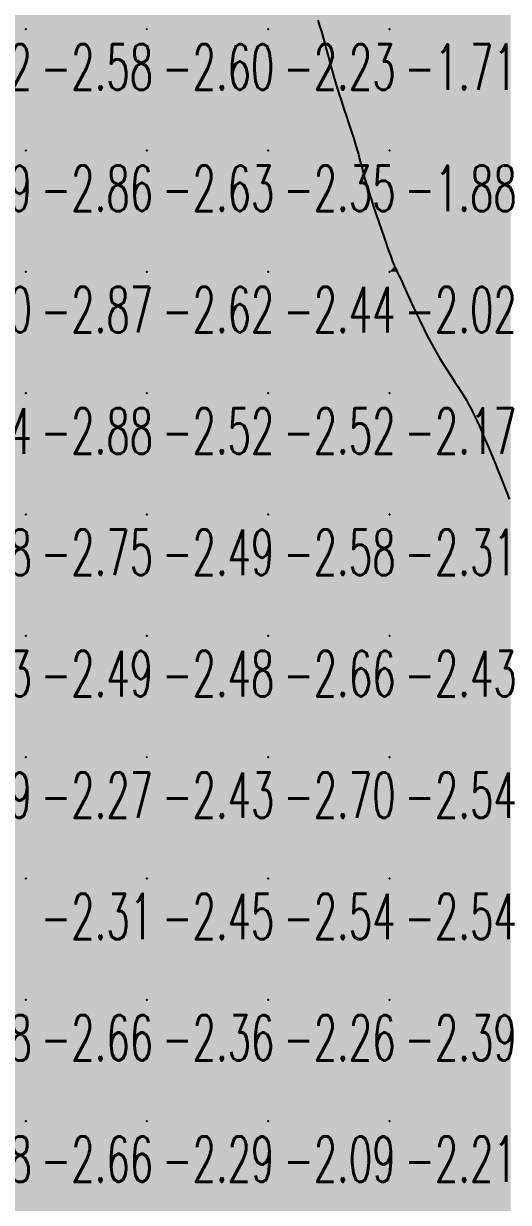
# Model space of a CAD drawing. Header units: millimetres. Extents: x 88261 to 90953, y 390274 to 392322.
# Drawn here: x 90210.1 to 90250.1, y 391540.5 to 391637.7 of the extents above; entities that cross this region are included whole.
import ezdxf
from ezdxf.enums import TextEntityAlignment as Align

# ---------------------------------------------------------------- set-up
doc = ezdxf.new("R2010")
doc.units = ezdxf.units.MM
doc.header["$LTSCALE"] = 25
for name, color, linetype in [('CN_03_00', 7, 'Continuous'), ('COTEAlt', 7, 'Continuous'), ('TN_COLORIAGE', 7, 'Continuous')]:
    doc.layers.add(name, color=color, linetype=linetype)
doc.styles.add('Simplex 1.0', font='Simplex.shx', dxfattribs={"width": 0.99, "height": 2.5})
doc.styles.get("Standard").update_dxf_attribs({"font": 'times.ttf'})

# ---------------------------------------------------------------- blocks, each defined once
blk = doc.blocks.new('COTE')
at = {"color": 0}
blk.add_point((0, 0), dxfattribs=at)
at = {"layer": 'COTEAlt'}
blk.add_attdef('ALT', text='', height=3.75, dxfattribs=at).set_placement((1.25, -1.25), align=Align.TOP_LEFT)

msp = doc.modelspace()

# ---------------------------------------------------------------- linework, layer by layer
at = {"layer": 'CN_03_00', "elevation": -2, "flags": 128}
msp.add_lwpolyline([(90234.342, 391637.961), (90234.491, 391637.498), (90234.635, 391637.024), (90234.777, 391636.532), (90234.92, 391636.02), (90235.064, 391635.489), (90235.213, 391634.939), (90235.368, 391634.372), (90235.531, 391633.788), (90235.703, 391633.186), (90235.888, 391632.569), (90236.084, 391631.938), (90236.289, 391631.3), (90236.499, 391630.663), (90236.707, 391630.035), (90236.91, 391629.426), (90237.102, 391628.844), (90237.279, 391628.297), (90237.436, 391627.793), (90237.571, 391627.337), (90237.687, 391626.919), (90237.792, 391626.523), (90237.892, 391626.136), (90237.994, 391625.743), (90238.104, 391625.329), (90238.228, 391624.879), (90238.375, 391624.381), (90238.547, 391623.823), (90238.74, 391623.219), (90238.948, 391622.587), (90239.163, 391621.946), (90239.378, 391621.312), (90239.586, 391620.705), (90239.781, 391620.142), (90239.956, 391619.642), (90240.104, 391619.217), (90240.229, 391618.865), (90240.332, 391618.576), (90240.416, 391618.341), (90240.486, 391618.152), (90240.544, 391618), (90240.594, 391617.877), (90240.638, 391617.773), (90240.679, 391617.68), (90240.724, 391617.585), (90240.777, 391617.475), (90240.843, 391617.336), (90240.929, 391617.155), (90241.039, 391616.92), (90241.18, 391616.617), (90241.355, 391616.232), (90241.57, 391615.758), (90241.82, 391615.207), (90242.099, 391614.597), (90242.402, 391613.944), (90242.724, 391613.267), (90243.057, 391612.584), (90243.397, 391611.911), (90243.739, 391611.266), (90244.076, 391610.663), (90244.406, 391610.102), (90244.728, 391609.579), (90245.04, 391609.09), (90245.34, 391608.632), (90245.626, 391608.2), (90245.896, 391607.79), (90246.148, 391607.4), (90246.382, 391607.024), (90246.601, 391606.653), (90246.81, 391606.279), (90247.015, 391605.893), (90247.219, 391605.484), (90247.429, 391605.045), (90247.648, 391604.565), (90247.882, 391604.035), (90248.134, 391603.452), (90248.399, 391602.827), (90248.669, 391602.18), (90248.937, 391601.528), (90249.197, 391600.889), (90249.441, 391600.281), (90249.662, 391599.723), (90249.853, 391599.232), (90250.009, 391598.822), (90250.133, 391598.488)], dxfattribs=at)
at = {"layer": 'TN_COLORIAGE', "color": 111}
for points in [[(90200.736, 391637.239, -2.545), (90200.698, 391637.688, -2.545), (90210.249, 391637.239, -2.545), (90210.249, 391647.239, -2.545)], [(90210.249, 391637.239, -2.533), (90220.249, 391637.239, -2.533), (90220.249, 391647.239, -2.533)], [(90210.249, 391647.239, -2.533), (90210.249, 391637.239, -2.533), (90220.249, 391647.239, -2.533)], [(90220.249, 391637.239, -2), (90230.212, 391647.203, -2), (90220.249, 391647.239, -2), (90230.207, 391647.239, -2)], [(90220.249, 391637.239, -2), (90230.212, 391647.203, -2), (90230.249, 391637.239, -2), (90230.249, 391647.144, -2)], [(90233.462, 391640.453, -2.229), (90230.249, 391647.144, -2.229), (90230.249, 391637.239, -2.229)], [(90233.462, 391640.453, -2.229), (90234.651, 391637.239, -2.229), (90230.249, 391637.239, -2.229)], [(90200.736, 391637.239, -2.583), (90201.975, 391628.966, -2.583), (90210.249, 391637.239, -2.583)], [(90204.052, 391627.239, -2.583), (90201.975, 391628.966, -2.583), (90210.249, 391627.239, -2.583), (90210.249, 391637.239, -2.583)], [(90210.249, 391627.239, -2.6), (90220.249, 391627.239, -2.6), (90220.249, 391637.239, -2.6)], [(90210.249, 391637.239, -2.6), (90210.249, 391627.239, -2.6), (90220.249, 391637.239, -2.6)], [(90220.249, 391627.239, -2.229), (90230.249, 391627.239, -2.229), (90230.249, 391637.239, -2.229)], [(90220.249, 391637.239, -2.229), (90220.249, 391627.239, -2.229), (90230.249, 391637.239, -2.229)], [(90230.249, 391627.239, -2), (90235.744, 391632.734, -2), (90230.249, 391637.239, -2), (90234.651, 391637.239, -2)], [(90235.744, 391632.734, -2.355), (90237.7, 391627.239, -2.355), (90230.249, 391627.239, -2.355)], [(90204.052, 391627.239, -2.858), (90204.297, 391621.288, -2.858), (90210.249, 391627.239, -2.858)], [(90204.464, 391617.239, -2.858), (90204.297, 391621.288, -2.858), (90210.249, 391617.239, -2.858), (90210.249, 391627.239, -2.858)], [(90210.249, 391617.239, -2.629), (90220.249, 391617.239, -2.629), (90220.249, 391627.239, -2.629)], [(90210.249, 391627.239, -2.629), (90210.249, 391617.239, -2.629), (90220.249, 391627.239, -2.629)], [(90220.249, 391617.239, -2.355), (90230.249, 391617.239, -2.355), (90230.249, 391627.239, -2.355)], [(90220.249, 391627.239, -2.355), (90220.249, 391617.239, -2.355), (90230.249, 391627.239, -2.355)], [(90230.249, 391617.239, -2), (90238.075, 391625.065, -2), (90230.249, 391627.239, -2), (90237.7, 391627.239, -2)], [(90230.249, 391617.239, -2), (90238.075, 391625.065, -2), (90240.249, 391617.239, -2), (90240.249, 391618.782, -2)], [(90240.664, 391617.655, -2.022), (90240.249, 391618.782, -2.022), (90240.249, 391617.239, -2.022)], [(90200.249, 391607.239, -2.868), (90210.249, 391607.239, -2.868), (90210.249, 391617.239, -2.868)], [(90200.249, 391611.064, -2.868), (90204.464, 391617.239, -2.868), (90200.249, 391607.239, -2.868), (90210.249, 391617.239, -2.868)], [(90210.249, 391607.239, -2.62), (90220.249, 391607.239, -2.62), (90220.249, 391617.239, -2.62)], [(90210.249, 391617.239, -2.62), (90210.249, 391607.239, -2.62), (90220.249, 391617.239, -2.62)], [(90220.249, 391607.239, -2.437), (90230.249, 391607.239, -2.437), (90230.249, 391617.239, -2.437)], [(90220.249, 391617.239, -2.437), (90220.249, 391607.239, -2.437), (90230.249, 391617.239, -2.437)], [(90230.249, 391607.239, -2.022), (90240.249, 391607.239, -2.022), (90240.249, 391617.239, -2.022)], [(90230.249, 391617.239, -2.022), (90230.249, 391607.239, -2.022), (90240.249, 391617.239, -2.022)], [(90240.664, 391617.655, -2.022), (90240.92, 391617.239, -2.022), (90240.249, 391617.239, -2.022)], [(90240.249, 391607.239, -2), (90243.789, 391610.779, -2), (90240.249, 391617.239, -2), (90240.92, 391617.239, -2)], [(90243.789, 391610.779, -2.169), (90246.357, 391607.239, -2.169), (90240.249, 391607.239, -2.169)], [(90200.249, 391597.239, -2.877), (90210.249, 391597.239, -2.877), (90210.249, 391607.239, -2.877)], [(90200.249, 391607.239, -2.877), (90200.249, 391597.239, -2.877), (90210.249, 391607.239, -2.877)], [(90210.249, 391597.239, -2.522), (90220.249, 391597.239, -2.522), (90220.249, 391607.239, -2.522)], [(90210.249, 391607.239, -2.522), (90210.249, 391597.239, -2.522), (90220.249, 391607.239, -2.522)], [(90220.249, 391597.239, -2.519), (90230.249, 391597.239, -2.519), (90230.249, 391607.239, -2.519)], [(90220.249, 391607.239, -2.519), (90220.249, 391597.239, -2.519), (90230.249, 391607.239, -2.519)], [(90230.249, 391597.239, -2.169), (90240.249, 391597.239, -2.169), (90240.249, 391607.239, -2.169)], [(90230.249, 391607.239, -2.169), (90230.249, 391597.239, -2.169), (90240.249, 391607.239, -2.169)], [(90240.249, 391597.239, -2), (90247.672, 391604.663, -2), (90240.249, 391607.239, -2), (90246.357, 391607.239, -2)], [(90240.249, 391597.239, -2), (90247.672, 391604.663, -2), (90250.249, 391597.239, -2), (90250.249, 391598.322, -2)], [(90200.249, 391587.239, -2.749), (90210.249, 391587.239, -2.749), (90210.249, 391597.239, -2.749)], [(90200.249, 391597.239, -2.749), (90200.249, 391587.239, -2.749), (90210.249, 391597.239, -2.749)], [(90210.249, 391587.239, -2.488), (90220.249, 391587.239, -2.488), (90220.249, 391597.239, -2.488)], [(90210.249, 391597.239, -2.488), (90210.249, 391587.239, -2.488), (90220.249, 391597.239, -2.488)], [(90220.249, 391587.239, -2.58), (90230.249, 391587.239, -2.58), (90230.249, 391597.239, -2.58)], [(90220.249, 391597.239, -2.58), (90220.249, 391587.239, -2.58), (90230.249, 391597.239, -2.58)], [(90230.249, 391587.239, -2.31), (90240.249, 391587.239, -2.31), (90240.249, 391597.239, -2.31)], [(90230.249, 391597.239, -2.31), (90230.249, 391587.239, -2.31), (90240.249, 391597.239, -2.31)], [(90240.249, 391587.239, -2.013), (90250.249, 391587.239, -2.013), (90250.249, 391597.239, -2.013)], [(90240.249, 391597.239, -2.013), (90240.249, 391587.239, -2.013), (90250.249, 391597.239, -2.013)], [(90200.249, 391577.239, -2.495), (90210.249, 391577.239, -2.495), (90210.249, 391587.239, -2.495)], [(90200.249, 391587.239, -2.495), (90200.249, 391577.239, -2.495), (90210.249, 391587.239, -2.495)], [(90210.249, 391577.239, -2.476), (90220.249, 391577.239, -2.476), (90220.249, 391587.239, -2.476)], [(90210.249, 391587.239, -2.476), (90210.249, 391577.239, -2.476), (90220.249, 391587.239, -2.476)], [(90220.249, 391577.239, -2.659), (90230.249, 391577.239, -2.659), (90230.249, 391587.239, -2.659)], [(90220.249, 391587.239, -2.659), (90220.249, 391577.239, -2.659), (90230.249, 391587.239, -2.659)], [(90230.249, 391577.239, -2.43), (90240.249, 391577.239, -2.43), (90240.249, 391587.239, -2.43)], [(90230.249, 391587.239, -2.43), (90230.249, 391577.239, -2.43), (90240.249, 391587.239, -2.43)], [(90240.249, 391577.239, -2.118), (90250.249, 391577.239, -2.118), (90250.249, 391587.239, -2.118)], [(90240.249, 391587.239, -2.118), (90240.249, 391577.239, -2.118), (90250.249, 391587.239, -2.118)], [(90200.249, 391567.239, -2.267), (90210.249, 391567.239, -2.267), (90210.249, 391577.239, -2.267)], [(90200.249, 391577.239, -2.267), (90200.249, 391567.239, -2.267), (90210.249, 391577.239, -2.267)], [(90210.249, 391567.239, -2.434), (90220.249, 391567.239, -2.434), (90220.249, 391577.239, -2.434)], [(90210.249, 391577.239, -2.434), (90210.249, 391567.239, -2.434), (90220.249, 391577.239, -2.434)], [(90220.249, 391567.239, -2.701), (90230.249, 391567.239, -2.701), (90230.249, 391577.239, -2.701)], [(90220.249, 391577.239, -2.701), (90220.249, 391567.239, -2.701), (90230.249, 391577.239, -2.701)], [(90230.249, 391567.239, -2.539), (90240.249, 391567.239, -2.539), (90240.249, 391577.239, -2.539)], [(90230.249, 391577.239, -2.539), (90230.249, 391567.239, -2.539), (90240.249, 391577.239, -2.539)], [(90240.249, 391567.239, -2.328), (90250.249, 391567.239, -2.328), (90250.249, 391577.239, -2.328)], [(90240.249, 391577.239, -2.328), (90240.249, 391567.239, -2.328), (90250.249, 391577.239, -2.328)], [(90200.249, 391557.239, -2.315), (90210.249, 391557.239, -2.315), (90210.249, 391567.239, -2.315)], [(90200.249, 391567.239, -2.315), (90200.249, 391557.239, -2.315), (90210.249, 391567.239, -2.315)], [(90210.249, 391557.239, -2.452), (90220.249, 391557.239, -2.452), (90220.249, 391567.239, -2.452)], [(90210.249, 391567.239, -2.452), (90210.249, 391557.239, -2.452), (90220.249, 391567.239, -2.452)], [(90220.249, 391557.239, -2.539), (90230.249, 391557.239, -2.539), (90230.249, 391567.239, -2.539)], [(90220.249, 391567.239, -2.539), (90220.249, 391557.239, -2.539), (90230.249, 391567.239, -2.539)], [(90230.249, 391557.239, -2.541), (90240.249, 391557.239, -2.541), (90240.249, 391567.239, -2.541)], [(90230.249, 391567.239, -2.541), (90230.249, 391557.239, -2.541), (90240.249, 391567.239, -2.541)], [(90240.249, 391557.239, -2.447), (90250.249, 391557.239, -2.447), (90250.249, 391567.239, -2.447)], [(90240.249, 391567.239, -2.447), (90240.249, 391557.239, -2.447), (90250.249, 391567.239, -2.447)], [(90200.249, 391547.239, -2.656), (90210.249, 391547.239, -2.656), (90210.249, 391557.239, -2.656)], [(90200.249, 391557.239, -2.656), (90200.249, 391547.239, -2.656), (90210.249, 391557.239, -2.656)], [(90210.249, 391547.239, -2.358), (90220.249, 391547.239, -2.358), (90220.249, 391557.239, -2.358)], [(90210.249, 391557.239, -2.358), (90210.249, 391547.239, -2.358), (90220.249, 391557.239, -2.358)], [(90220.249, 391547.239, -2.262), (90230.249, 391547.239, -2.262), (90230.249, 391557.239, -2.262)], [(90220.249, 391557.239, -2.262), (90220.249, 391547.239, -2.262), (90230.249, 391557.239, -2.262)], [(90230.249, 391547.239, -2.391), (90240.249, 391547.239, -2.391), (90240.249, 391557.239, -2.391)], [(90230.249, 391557.239, -2.391), (90230.249, 391547.239, -2.391), (90240.249, 391557.239, -2.391)], [(90240.249, 391547.239, -2.53), (90250.249, 391547.239, -2.53), (90250.249, 391557.239, -2.53)], [(90240.249, 391557.239, -2.53), (90240.249, 391547.239, -2.53), (90250.249, 391557.239, -2.53)], [(90200.249, 391544.083, -2.659), (90204.675, 391541.665, -2.659), (90200.249, 391547.239, -2.659), (90210.249, 391547.239, -2.659)], [(90206.079, 391537.239, -2.659), (90204.675, 391541.665, -2.659), (90210.249, 391537.239, -2.659), (90210.249, 391547.239, -2.659)], [(90210.249, 391537.239, -2.288), (90220.249, 391537.239, -2.288), (90220.249, 391547.239, -2.288)], [(90210.249, 391547.239, -2.288), (90210.249, 391537.239, -2.288), (90220.249, 391547.239, -2.288)], [(90220.249, 391537.239, -2.087), (90230.249, 391537.239, -2.087), (90230.249, 391547.239, -2.087)], [(90220.249, 391547.239, -2.087), (90220.249, 391537.239, -2.087), (90230.249, 391547.239, -2.087)], [(90230.249, 391537.239, -2.207), (90240.249, 391537.239, -2.207), (90240.249, 391547.239, -2.207)], [(90230.249, 391547.239, -2.207), (90230.249, 391537.239, -2.207), (90240.249, 391547.239, -2.207)], [(90240.249, 391537.239, -2.531), (90250.249, 391537.239, -2.531), (90250.249, 391547.239, -2.531)], [(90240.249, 391547.239, -2.531), (90240.249, 391537.239, -2.531), (90250.249, 391547.239, -2.531)]]:
    msp.add_solid(points, dxfattribs=at)
at = {"layer": 'TN_COLORIAGE', "color": 101}
for points in [[(90234.651, 391637.239, -1.517), (90233.462, 391640.453, -1.517), (90240.249, 391637.239, -1.517), (90240.249, 391647.239, -1.517)], [(90240.249, 391637.239, -1.128), (90250.249, 391637.239, -1.128), (90250.249, 391647.239, -1.128)], [(90240.249, 391647.239, -1.128), (90240.249, 391637.239, -1.128), (90250.249, 391647.239, -1.128)], [(90234.651, 391637.239, -1.709), (90235.744, 391632.734, -1.709), (90240.249, 391637.239, -1.709)], [(90237.7, 391627.239, -1.709), (90235.744, 391632.734, -1.709), (90240.249, 391627.239, -1.709), (90240.249, 391637.239, -1.709)], [(90240.249, 391627.239, -1.221), (90250.249, 391627.239, -1.221), (90250.249, 391637.239, -1.221)], [(90240.249, 391637.239, -1.221), (90240.249, 391627.239, -1.221), (90250.249, 391637.239, -1.221)], [(90237.7, 391627.239, -1.879), (90238.075, 391625.065, -1.879), (90240.249, 391627.239, -1.879)], [(90240.249, 391618.782, -1.879), (90238.075, 391625.065, -1.879), (90240.249, 391627.239, -1.879)], [(90240.249, 391618.782, -1.489), (90240.664, 391617.655, -1.489), (90240.249, 391627.239, -1.489), (90250.249, 391627.239, -1.489)], [(90240.92, 391617.239, -1.489), (90240.664, 391617.655, -1.489), (90250.249, 391617.239, -1.489), (90250.249, 391627.239, -1.489)], [(90240.92, 391617.239, -1.692), (90243.789, 391610.779, -1.692), (90250.249, 391617.239, -1.692)], [(90246.357, 391607.239, -1.692), (90243.789, 391610.779, -1.692), (90250.249, 391607.239, -1.692), (90250.249, 391617.239, -1.692)], [(90246.357, 391607.239, -1.893), (90247.672, 391604.663, -1.893), (90250.249, 391607.239, -1.893)], [(90250.249, 391598.322, -1.893), (90247.672, 391604.663, -1.893), (90250.249, 391607.239, -1.893)]]:
    msp.add_solid(points, dxfattribs=at)

# ---------------------------------------------------------------- block references
at = {"layer": 'COTEAlt'}
ref = msp.add_blockref('COTE', (90200.249, 391637.239), dxfattribs=at)
ref.add_attrib('ALT', '-3.02', dxfattribs={"height": 3.75, "style": 'Simplex 1.0', "width": 0.6}).set_placement((90201.499, 391635.989), align=Align.TOP_LEFT)
ref = msp.add_blockref('COTE', (90210.249, 391637.239), dxfattribs=at)
ref.add_attrib('ALT', '-2.58', dxfattribs={"height": 3.75, "style": 'Simplex 1.0', "width": 0.6}).set_placement((90211.499, 391635.989), align=Align.TOP_LEFT)
ref = msp.add_blockref('COTE', (90220.249, 391637.239), dxfattribs=at)
ref.add_attrib('ALT', '-2.60', dxfattribs={"height": 3.75, "style": 'Simplex 1.0', "width": 0.6}).set_placement((90221.499, 391635.989), align=Align.TOP_LEFT)
ref = msp.add_blockref('COTE', (90230.249, 391637.239), dxfattribs=at)
ref.add_attrib('ALT', '-2.23', dxfattribs={"height": 3.75, "style": 'Simplex 1.0', "width": 0.6}).set_placement((90231.499, 391635.989), align=Align.TOP_LEFT)
ref = msp.add_blockref('COTE', (90240.249, 391637.239), dxfattribs=at)
ref.add_attrib('ALT', '-1.71', dxfattribs={"height": 3.75, "style": 'Simplex 1.0', "width": 0.6}).set_placement((90241.499, 391635.989), align=Align.TOP_LEFT)
ref = msp.add_blockref('COTE', (90200.249, 391627.239), dxfattribs=at)
ref.add_attrib('ALT', '-3.09', dxfattribs={"height": 3.75, "style": 'Simplex 1.0', "width": 0.6}).set_placement((90201.499, 391625.989), align=Align.TOP_LEFT)
ref = msp.add_blockref('COTE', (90210.249, 391627.239), dxfattribs=at)
ref.add_attrib('ALT', '-2.86', dxfattribs={"height": 3.75, "style": 'Simplex 1.0', "width": 0.6}).set_placement((90211.499, 391625.989), align=Align.TOP_LEFT)
ref = msp.add_blockref('COTE', (90220.249, 391627.239), dxfattribs=at)
ref.add_attrib('ALT', '-2.63', dxfattribs={"height": 3.75, "style": 'Simplex 1.0', "width": 0.6}).set_placement((90221.499, 391625.989), align=Align.TOP_LEFT)
ref = msp.add_blockref('COTE', (90230.249, 391627.239), dxfattribs=at)
ref.add_attrib('ALT', '-2.35', dxfattribs={"height": 3.75, "style": 'Simplex 1.0', "width": 0.6}).set_placement((90231.499, 391625.989), align=Align.TOP_LEFT)
ref = msp.add_blockref('COTE', (90240.249, 391627.239), dxfattribs=at)
ref.add_attrib('ALT', '-1.88', dxfattribs={"height": 3.75, "style": 'Simplex 1.0', "width": 0.6}).set_placement((90241.499, 391625.989), align=Align.TOP_LEFT)
ref = msp.add_blockref('COTE', (90200.249, 391617.239), dxfattribs=at)
ref.add_attrib('ALT', '-3.10', dxfattribs={"height": 3.75, "style": 'Simplex 1.0', "width": 0.6}).set_placement((90201.499, 391615.989), align=Align.TOP_LEFT)
ref = msp.add_blockref('COTE', (90210.249, 391617.239), dxfattribs=at)
ref.add_attrib('ALT', '-2.87', dxfattribs={"height": 3.75, "style": 'Simplex 1.0', "width": 0.6}).set_placement((90211.499, 391615.989), align=Align.TOP_LEFT)
ref = msp.add_blockref('COTE', (90220.249, 391617.239), dxfattribs=at)
ref.add_attrib('ALT', '-2.62', dxfattribs={"height": 3.75, "style": 'Simplex 1.0', "width": 0.6}).set_placement((90221.499, 391615.989), align=Align.TOP_LEFT)
ref = msp.add_blockref('COTE', (90230.249, 391617.239), dxfattribs=at)
ref.add_attrib('ALT', '-2.44', dxfattribs={"height": 3.75, "style": 'Simplex 1.0', "width": 0.6}).set_placement((90231.499, 391615.989), align=Align.TOP_LEFT)
ref = msp.add_blockref('COTE', (90240.249, 391617.239), dxfattribs=at)
ref.add_attrib('ALT', '-2.02', dxfattribs={"height": 3.75, "style": 'Simplex 1.0', "width": 0.6}).set_placement((90241.499, 391615.989), align=Align.TOP_LEFT)
ref = msp.add_blockref('COTE', (90200.249, 391607.239), dxfattribs=at)
ref.add_attrib('ALT', '-2.94', dxfattribs={"height": 3.75, "style": 'Simplex 1.0', "width": 0.6}).set_placement((90201.499, 391605.989), align=Align.TOP_LEFT)
ref = msp.add_blockref('COTE', (90210.249, 391607.239), dxfattribs=at)
ref.add_attrib('ALT', '-2.88', dxfattribs={"height": 3.75, "style": 'Simplex 1.0', "width": 0.6}).set_placement((90211.499, 391605.989), align=Align.TOP_LEFT)
ref = msp.add_blockref('COTE', (90220.249, 391607.239), dxfattribs=at)
ref.add_attrib('ALT', '-2.52', dxfattribs={"height": 3.75, "style": 'Simplex 1.0', "width": 0.6}).set_placement((90221.499, 391605.989), align=Align.TOP_LEFT)
ref = msp.add_blockref('COTE', (90230.249, 391607.239), dxfattribs=at)
ref.add_attrib('ALT', '-2.52', dxfattribs={"height": 3.75, "style": 'Simplex 1.0', "width": 0.6}).set_placement((90231.499, 391605.989), align=Align.TOP_LEFT)
ref = msp.add_blockref('COTE', (90240.249, 391607.239), dxfattribs=at)
ref.add_attrib('ALT', '-2.17', dxfattribs={"height": 3.75, "style": 'Simplex 1.0', "width": 0.6}).set_placement((90241.499, 391605.989), align=Align.TOP_LEFT)
ref = msp.add_blockref('COTE', (90200.249, 391597.239), dxfattribs=at)
ref.add_attrib('ALT', '-2.28', dxfattribs={"height": 3.75, "style": 'Simplex 1.0', "width": 0.6}).set_placement((90201.499, 391595.989), align=Align.TOP_LEFT)
ref = msp.add_blockref('COTE', (90210.249, 391597.239), dxfattribs=at)
ref.add_attrib('ALT', '-2.75', dxfattribs={"height": 3.75, "style": 'Simplex 1.0', "width": 0.6}).set_placement((90211.499, 391595.989), align=Align.TOP_LEFT)
ref = msp.add_blockref('COTE', (90220.249, 391597.239), dxfattribs=at)
ref.add_attrib('ALT', '-2.49', dxfattribs={"height": 3.75, "style": 'Simplex 1.0', "width": 0.6}).set_placement((90221.499, 391595.989), align=Align.TOP_LEFT)
ref = msp.add_blockref('COTE', (90230.249, 391597.239), dxfattribs=at)
ref.add_attrib('ALT', '-2.58', dxfattribs={"height": 3.75, "style": 'Simplex 1.0', "width": 0.6}).set_placement((90231.499, 391595.989), align=Align.TOP_LEFT)
ref = msp.add_blockref('COTE', (90240.249, 391597.239), dxfattribs=at)
ref.add_attrib('ALT', '-2.31', dxfattribs={"height": 3.75, "style": 'Simplex 1.0', "width": 0.6}).set_placement((90241.499, 391595.989), align=Align.TOP_LEFT)
ref = msp.add_blockref('COTE', (90200.249, 391587.239), dxfattribs=at)
ref.add_attrib('ALT', '-2.23', dxfattribs={"height": 3.75, "style": 'Simplex 1.0', "width": 0.6}).set_placement((90201.499, 391585.989), align=Align.TOP_LEFT)
ref = msp.add_blockref('COTE', (90210.249, 391587.239), dxfattribs=at)
ref.add_attrib('ALT', '-2.49', dxfattribs={"height": 3.75, "style": 'Simplex 1.0', "width": 0.6}).set_placement((90211.499, 391585.989), align=Align.TOP_LEFT)
ref = msp.add_blockref('COTE', (90220.249, 391587.239), dxfattribs=at)
ref.add_attrib('ALT', '-2.48', dxfattribs={"height": 3.75, "style": 'Simplex 1.0', "width": 0.6}).set_placement((90221.499, 391585.989), align=Align.TOP_LEFT)
ref = msp.add_blockref('COTE', (90230.249, 391587.239), dxfattribs=at)
ref.add_attrib('ALT', '-2.66', dxfattribs={"height": 3.75, "style": 'Simplex 1.0', "width": 0.6}).set_placement((90231.499, 391585.989), align=Align.TOP_LEFT)
ref = msp.add_blockref('COTE', (90240.249, 391587.239), dxfattribs=at)
ref.add_attrib('ALT', '-2.43', dxfattribs={"height": 3.75, "style": 'Simplex 1.0', "width": 0.6}).set_placement((90241.499, 391585.989), align=Align.TOP_LEFT)
ref = msp.add_blockref('COTE', (90200.249, 391577.239), dxfattribs=at)
ref.add_attrib('ALT', '-2.19', dxfattribs={"height": 3.75, "style": 'Simplex 1.0', "width": 0.6}).set_placement((90201.499, 391575.989), align=Align.TOP_LEFT)
ref = msp.add_blockref('COTE', (90210.249, 391577.239), dxfattribs=at)
ref.add_attrib('ALT', '-2.27', dxfattribs={"height": 3.75, "style": 'Simplex 1.0', "width": 0.6}).set_placement((90211.499, 391575.989), align=Align.TOP_LEFT)
ref = msp.add_blockref('COTE', (90220.249, 391577.239), dxfattribs=at)
ref.add_attrib('ALT', '-2.43', dxfattribs={"height": 3.75, "style": 'Simplex 1.0', "width": 0.6}).set_placement((90221.499, 391575.989), align=Align.TOP_LEFT)
ref = msp.add_blockref('COTE', (90230.249, 391577.239), dxfattribs=at)
ref.add_attrib('ALT', '-2.70', dxfattribs={"height": 3.75, "style": 'Simplex 1.0', "width": 0.6}).set_placement((90231.499, 391575.989), align=Align.TOP_LEFT)
ref = msp.add_blockref('COTE', (90240.249, 391577.239), dxfattribs=at)
ref.add_attrib('ALT', '-2.54', dxfattribs={"height": 3.75, "style": 'Simplex 1.0', "width": 0.6}).set_placement((90241.499, 391575.989), align=Align.TOP_LEFT)
ref = msp.add_blockref('COTE', (90210.249, 391567.239), dxfattribs=at)
ref.add_attrib('ALT', '-2.31', dxfattribs={"height": 3.75, "style": 'Simplex 1.0', "width": 0.6}).set_placement((90211.499, 391565.989), align=Align.TOP_LEFT)
ref = msp.add_blockref('COTE', (90220.249, 391567.239), dxfattribs=at)
ref.add_attrib('ALT', '-2.45', dxfattribs={"height": 3.75, "style": 'Simplex 1.0', "width": 0.6}).set_placement((90221.499, 391565.989), align=Align.TOP_LEFT)
ref = msp.add_blockref('COTE', (90230.249, 391567.239), dxfattribs=at)
ref.add_attrib('ALT', '-2.54', dxfattribs={"height": 3.75, "style": 'Simplex 1.0', "width": 0.6}).set_placement((90231.499, 391565.989), align=Align.TOP_LEFT)
ref = msp.add_blockref('COTE', (90240.249, 391567.239), dxfattribs=at)
ref.add_attrib('ALT', '-2.54', dxfattribs={"height": 3.75, "style": 'Simplex 1.0', "width": 0.6}).set_placement((90241.499, 391565.989), align=Align.TOP_LEFT)
ref = msp.add_blockref('COTE', (90200.249, 391557.239), dxfattribs=at)
ref.add_attrib('ALT', '-2.78', dxfattribs={"height": 3.75, "style": 'Simplex 1.0', "width": 0.6}).set_placement((90201.499, 391555.989), align=Align.TOP_LEFT)
ref = msp.add_blockref('COTE', (90210.249, 391557.239), dxfattribs=at)
ref.add_attrib('ALT', '-2.66', dxfattribs={"height": 3.75, "style": 'Simplex 1.0', "width": 0.6}).set_placement((90211.499, 391555.989), align=Align.TOP_LEFT)
ref = msp.add_blockref('COTE', (90220.249, 391557.239), dxfattribs=at)
ref.add_attrib('ALT', '-2.36', dxfattribs={"height": 3.75, "style": 'Simplex 1.0', "width": 0.6}).set_placement((90221.499, 391555.989), align=Align.TOP_LEFT)
ref = msp.add_blockref('COTE', (90230.249, 391557.239), dxfattribs=at)
ref.add_attrib('ALT', '-2.26', dxfattribs={"height": 3.75, "style": 'Simplex 1.0', "width": 0.6}).set_placement((90231.499, 391555.989), align=Align.TOP_LEFT)
ref = msp.add_blockref('COTE', (90240.249, 391557.239), dxfattribs=at)
ref.add_attrib('ALT', '-2.39', dxfattribs={"height": 3.75, "style": 'Simplex 1.0', "width": 0.6}).set_placement((90241.499, 391555.989), align=Align.TOP_LEFT)
ref = msp.add_blockref('COTE', (90200.249, 391547.239), dxfattribs=at)
ref.add_attrib('ALT', '-2.88', dxfattribs={"height": 3.75, "style": 'Simplex 1.0', "width": 0.6}).set_placement((90201.499, 391545.989), align=Align.TOP_LEFT)
ref = msp.add_blockref('COTE', (90210.249, 391547.239), dxfattribs=at)
ref.add_attrib('ALT', '-2.66', dxfattribs={"height": 3.75, "style": 'Simplex 1.0', "width": 0.6}).set_placement((90211.499, 391545.989), align=Align.TOP_LEFT)
ref = msp.add_blockref('COTE', (90220.249, 391547.239), dxfattribs=at)
ref.add_attrib('ALT', '-2.29', dxfattribs={"height": 3.75, "style": 'Simplex 1.0', "width": 0.6}).set_placement((90221.499, 391545.989), align=Align.TOP_LEFT)
ref = msp.add_blockref('COTE', (90230.249, 391547.239), dxfattribs=at)
ref.add_attrib('ALT', '-2.09', dxfattribs={"height": 3.75, "style": 'Simplex 1.0', "width": 0.6}).set_placement((90231.499, 391545.989), align=Align.TOP_LEFT)
ref = msp.add_blockref('COTE', (90240.249, 391547.239), dxfattribs=at)
ref.add_attrib('ALT', '-2.21', dxfattribs={"height": 3.75, "style": 'Simplex 1.0', "width": 0.6}).set_placement((90241.499, 391545.989), align=Align.TOP_LEFT)

doc.saveas('drawing.dxf')
